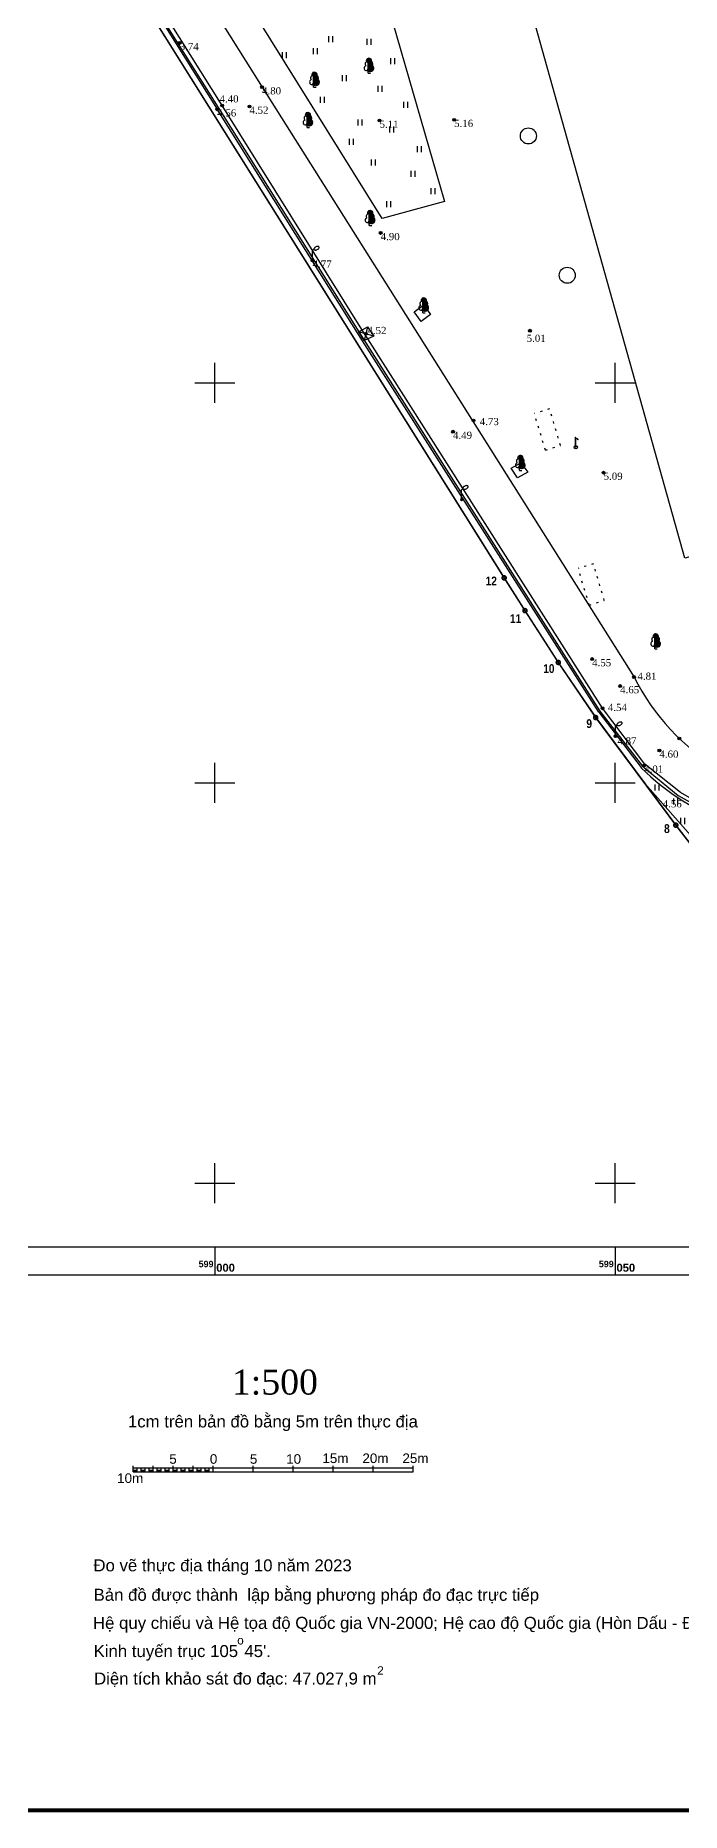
# Model space of a CAD drawing. Header units: millimetres. Extents: x 598805 to 599364, y 1190821 to 1191401.
# Drawn here: x 598977.6 to 599058.3, y 1190821.4 to 1191043.4 of the extents above; entities that cross this region are included whole.
import ezdxf
from ezdxf.enums import TextEntityAlignment as Align

# ---------------------------------------------------------------- set-up
doc = ezdxf.new("R2010")
doc.units = ezdxf.units.MM
doc.header["$PDMODE"] = 32
doc.header["$PDSIZE"] = 0.35
doc.linetypes.add('CHAMCHAM', pattern=[0.48, 0.13, -0.35])
doc.linetypes.add('GACH2', pattern=[3, 2, -1])
for name, color, linetype in [('BE CHIM', 62, 'GACH2'), ('DANDUNG', 7, 'Continuous'), ('diem', 2, 'Continuous'), ('Docao', 22, 'Continuous'), ('dtich', 3, 'Continuous'), ('DUONG NHUA', 221, 'Continuous'), ('GHICHU', 2, 'Continuous'), ('hl', 5, 'Continuous'), ('K_THUCVAT', 3, 'Continuous'), ('KHUNG BAN DO', 5, 'Continuous'), ('KTN', 7, 'Continuous'), ('MUONG DAT', 170, 'MUONG_DAT'), ('NHA KIEN CO', 1, 'Continuous'), ('NUT', 2, 'Continuous'), ('RANH THUC VAT', 3, 'RANH_THUC_VAT'), ('TUONG XAY', 51, 'TUONG_XAY_GACH_DA_NTL_THUAN_1')]:
    doc.layers.add(name, color=color, linetype=linetype)
doc.styles.add('Arial', font='arialbd_1.ttf')
doc.styles.add('HELVETICA', font='arial_1.ttf')
doc.styles.add('TIMES', font='times_1.ttf')
doc.styles.add('TIMESNEWROMAN', font='times_1.ttf', dxfattribs={"width": 0.9})
doc.styles.add('TXT', font='VNARIAL_0.TTF')
doc.styles.add('VHELVCB', font='VNI-Helve-Condense-Bold_0.TTF')
doc.linetypes.add('MUONG_DAT', pattern='A,0.75,[130,ltypeshp.shx,S=0.25,R=0,X=0,Y=0.25],0.75', length=1.5)
doc.linetypes.add('RANH_THUC_VAT', pattern='A,0,[133,ltypeshp.shx,S=0.1,R=0,X=-0.1,Y=0],-1.2', length=1.2)
doc.linetypes.add('TUONG_XAY_GACH_DA_NTL_THUAN_1', pattern='A,0.85,[130,ltypeshp.shx,S=0.25,R=0,X=0,Y=0.25],0.2,[130,ltypeshp.shx,S=0.25,R=0,X=0,Y=0.25],0.1,[130,ltypeshp.shx,S=0.1,R=90,X=-0.2,Y=0.5],0.85', length=2)

# ---------------------------------------------------------------- blocks, each defined once
blk = doc.blocks.new('CAY LA RONG LON')
for p, q in [((-0.92, 1.6), (-1, 1.39)), ((-1, 1.39), (-0.99, 1.14)), ((-0.99, 1.14), (-0.92, 0.93)), ((-0.8, 1.71), (-0.92, 1.6)), ((-0.92, 0.93), (-0.79, 0.77)), ((-0.69, 1.79), (-0.8, 1.71)), ((-0.79, 0.77), (-0.59, 0.7)), ((-0.71, 2.57), (-0.77, 2.36)), ((-0.77, 2.36), (-0.77, 2.22)), ((-0.77, 2.22), (-0.68, 2)), ((-0.64, 2.66), (-0.71, 2.57)), ((-0.59, 1.84), (-0.69, 1.79)), ((-0.68, 2), (-0.59, 1.84)), ((-0.44, 2.81), (-0.64, 2.66)), ((-0.59, 0.7), (-0.36, 0.69)), ((-0.43, 3.26), (-0.46, 3.16)), ((-0.46, 3.16), (-0.43, 3.03)), ((-0.26, 2.87), (-0.44, 2.81)), ((-0.38, 3.35), (-0.43, 3.26)), ((-0.43, 3.03), (-0.36, 2.94)), ((-0.28, 3.42), (-0.38, 3.35)), ((-0.36, 2.94), (-0.26, 2.87)), ((-0.36, 0.69), (-0.18, 0.77)), ((-0.15, 3.48), (-0.28, 3.42)), ((-0.18, 0.77), (0, 0.85)), ((0, 3.5), (-0.15, 3.48)), ((0, 0), (0, 3.5)), ((0, 0), (0, 3.5)), ((0, 3.5), (0.15, 3.48)), ((0.18, 0.77), (0, 0.85)), ((0, 0), (0.6, 0)), ((0.15, 3.48), (0.28, 3.42)), ((0.36, 0.69), (0.18, 0.77)), ((0.36, 2.94), (0.26, 2.87)), ((0.26, 2.87), (0.44, 2.81)), ((0.28, 3.42), (0.38, 3.35)), ((0.43, 3.03), (0.36, 2.94)), ((0.59, 0.7), (0.36, 0.69)), ((0.38, 3.35), (0.43, 3.26)), ((0.43, 3.26), (0.46, 3.16)), ((0.46, 3.16), (0.43, 3.03)), ((0.44, 2.81), (0.64, 2.66)), ((0.68, 2), (0.59, 1.84)), ((0.59, 1.84), (0.69, 1.79)), ((0.79, 0.77), (0.59, 0.7)), ((0.64, 2.66), (0.71, 2.57)), ((0.77, 2.22), (0.68, 2)), ((0.69, 1.79), (0.8, 1.71)), ((0.71, 2.57), (0.77, 2.36)), ((0.77, 2.36), (0.77, 2.22)), ((0.92, 0.93), (0.79, 0.77)), ((0.8, 1.71), (0.92, 1.6)), ((0.92, 1.6), (1, 1.39)), ((0.99, 1.14), (0.92, 0.93)), ((1, 1.39), (0.99, 1.14))]:
    blk.add_line(p, q)
at = {"color": 0}
for p, q in [((0, 3.46), (0.03, 3.5)), ((0, 3.34), (0.14, 3.48)), ((0.43, 3.03), (0, 3.46)), ((0, 3.22), (0.23, 3.44)), ((0, 3.09), (0.31, 3.4)), ((0, 2.97), (0.38, 3.35)), ((0.38, 2.96), (0, 3.34)), ((0, 2.85), (0.42, 3.27)), ((0.31, 2.91), (0, 3.22)), ((0, 2.72), (0.45, 3.17)), ((0.77, 2.32), (0, 3.09)), ((0.77, 2.2), (0, 2.97)), ((0, 2.6), (0.27, 2.87)), ((0.73, 2.12), (0, 2.85)), ((0, 2.47), (0.36, 2.84)), ((0, 2.35), (0.45, 2.8)), ((0, 2.23), (0.52, 2.75)), ((0.69, 2.03), (0, 2.72)), ((0, 2.1), (0.59, 2.7)), ((0, 1.98), (0.66, 2.64)), ((0.65, 1.95), (0, 2.6)), ((0, 1.86), (0.71, 2.56)), ((0, 1.73), (0.74, 2.47)), ((0.61, 1.87), (0, 2.47)), ((0, 1.61), (0.77, 2.38)), ((1, 1.35), (0, 2.35)), ((0, 1.48), (0.77, 2.26)), ((0.99, 1.24), (0, 2.23)), ((0.98, 1.12), (0, 2.1)), ((0, 1.36), (0.71, 2.07)), ((0.95, 1.03), (0, 1.98)), ((0.92, 0.93), (0, 1.86)), ((0, 1.24), (0.6, 1.84)), ((0, 1.11), (0.68, 1.79)), ((0, 0.99), (0.75, 1.74)), ((0.87, 0.86), (0, 1.73)), ((0, 0.87), (0.82, 1.69)), ((0.81, 0.8), (0, 1.61)), ((0.73, 0.75), (0, 1.48)), ((0.64, 0.72), (0, 1.36)), ((0.54, 0.7), (0, 1.24)), ((0.42, 0.69), (0, 1.11)), ((0.25, 0.74), (0, 0.99)), ((0.03, 0.83), (0, 0.87)), ((0.07, 0.82), (0.89, 1.63)), ((0.45, 3.14), (0.1, 3.49)), ((0.16, 0.78), (0.94, 1.56)), ((0.24, 0.74), (0.97, 1.47)), ((0.3, 2.9), (0.42, 3.02)), ((0.39, 3.32), (0.33, 3.38)), ((0.33, 0.7), (1, 1.37)), ((0.73, 2.48), (0.39, 2.82)), ((0.45, 0.69), (0.99, 1.24)), ((0.58, 0.7), (0.97, 1.1)), ((0.95, 1.53), (0.68, 1.79)), ((0.76, 0.76), (0.88, 0.88))]:
    blk.add_line(p, q, dxfattribs=at)
for p in [(0.15, 3.48), (0.18, 0.77), (0.26, 2.87), (0.28, 3.42), (0.36, 2.94), (0.36, 0.69), (0.38, 3.35), (0.43, 3.26), (0.43, 3.03), (0.44, 2.81), (0.46, 3.16), (0.59, 1.84), (0.59, 0.7), (0.64, 2.66), (0.68, 2), (0.69, 1.79), (0.71, 2.57), (0.77, 2.36), (0.77, 2.22), (0.79, 0.77), (0.8, 1.71), (0.92, 1.6), (0.92, 0.93), (0.99, 1.14), (1, 1.39)]:
    blk.add_point(p)
at = {"layer": 'NUT', "style": 'TIMESNEWROMAN', "width": 0.9}
blk.add_attdef('DK', text='', height=1.5, dxfattribs=at).set_placement((0.05, -2.63), align=Align.CENTER)
blk = doc.blocks.new('VCOTDEN')
blk.add_line((0, 0), (0, 2.43))
at = {"const_width": 0.371}
blk.add_lwpolyline([(-0.19, 0, 1), (0.19, 0, 1)], format="xyb", close=True, dxfattribs=at)
at = {"flags": 128}
blk.add_lwpolyline([(0, 2.43), (0.04, 2.54), (0.12, 2.65), (0.23, 2.73), (0.35, 2.77)], dxfattribs=at)
blk.add_lwpolyline([(1.62, 3.36, 0.165067), (1.53, 3.46, 0.105723), (1.32, 3.52, 0.068875), (1.1, 3.5, 0.055065), (0.83, 3.41, 0.055065), (0.58, 3.26, 0.068875), (0.43, 3.1, 0.105723), (0.34, 2.91, 0.165067), (0.35, 2.77, 0.165067), (0.45, 2.67, 0.105723), (0.65, 2.62, 0.068875), (0.88, 2.63, 0.055065), (1.15, 2.73, 0.055065), (1.39, 2.87, 0.068875), (1.55, 3.04, 0.105723), (1.64, 3.23, 0.165067)], format="xyb", close=True, dxfattribs=at)
blk = doc.blocks.new('COTHAP')
at = {"layer": 'K_THUCVAT'}
for points in [[(603950.27, 1193196.2), (603950.27, 1193195.45)], [(603950.77, 1193196.2), (603950.77, 1193195.45)]]:
    blk.add_lwpolyline(points, dxfattribs=at)

msp = doc.modelspace()

# ---------------------------------------------------------------- linework, layer by layer
at = {"color": 1}
for p, q in [((598982.83, 1191060.69), (599036.14, 1190975.61)), ((599036.14, 1190975.61), (599038.74, 1190971.52)), ((599038.74, 1190971.52), (599042.9, 1190965.05)), ((599042.9, 1190965.05), (599047.57, 1190958.16)), ((599047.57, 1190958.16), (599057.58, 1190944.71)), ((599057.58, 1190944.71), (599062.68, 1190938.13))]:
    msp.add_line(p, q, dxfattribs=at)
at = {"color": 7, "linetype": 'Continuous'}
for p, q in [((598989.78, 1190863.92), (598989.78, 1190864.67)), ((598989.78, 1190864.42), (599024.78, 1190864.42)), ((598989.78, 1190863.92), (598989.78, 1190864.42)), ((598989.78, 1190863.92), (599024.78, 1190863.92)), ((598990.28, 1190863.92), (598990.28, 1190864.42)), ((598990.78, 1190863.92), (598990.78, 1190864.42)), ((598991.28, 1190863.92), (598991.28, 1190864.42)), ((598991.78, 1190863.92), (598991.78, 1190864.42)), ((598992.28, 1190863.92), (598992.28, 1190864.67)), ((598992.28, 1190863.92), (598992.28, 1190864.42)), ((598992.78, 1190863.92), (598992.78, 1190864.42)), ((598993.28, 1190863.92), (598993.28, 1190864.42)), ((598993.78, 1190863.92), (598993.78, 1190864.42)), ((598994.28, 1190863.92), (598994.28, 1190864.42)), ((598994.78, 1190863.92), (598994.78, 1190864.67)), ((598994.78, 1190863.92), (598994.78, 1190864.67)), ((598994.78, 1190863.92), (598994.78, 1190864.42)), ((598995.28, 1190863.92), (598995.28, 1190864.42)), ((598995.78, 1190863.92), (598995.78, 1190864.42)), ((598996.28, 1190863.92), (598996.28, 1190864.42)), ((598996.78, 1190863.92), (598996.78, 1190864.42)), ((598997.28, 1190863.92), (598997.28, 1190864.67)), ((598997.28, 1190863.92), (598997.28, 1190864.42)), ((598997.78, 1190863.92), (598997.78, 1190864.42)), ((598998.28, 1190863.92), (598998.28, 1190864.42)), ((598998.78, 1190863.92), (598998.78, 1190864.42)), ((598999.28, 1190863.92), (598999.28, 1190864.42)), ((598999.78, 1190863.92), (598999.78, 1190864.67)), ((598999.78, 1190863.92), (598999.78, 1190864.67)), ((599004.78, 1190863.92), (599004.78, 1190864.67)), ((599009.78, 1190863.92), (599009.78, 1190864.67)), ((599014.78, 1190863.92), (599014.78, 1190864.67)), ((599014.78, 1190863.92), (599014.78, 1190864.67)), ((599019.78, 1190863.92), (599019.78, 1190864.67)), ((599019.78, 1190863.92), (599019.78, 1190864.67)), ((599024.78, 1190863.92), (599024.78, 1190864.67))]:
    msp.add_line(p, q, dxfattribs=at)
at = {"color": 5, "lineweight": 30, "const_width": 0.5}
msp.add_lwpolyline([(598805.58, 1190821.6), (599211.08, 1190821.6), (599211.08, 1191401.1), (598805.58, 1191401.1)], close=True, dxfattribs=at)
for points in [[(598810.5, 1191326.5), (599206.5, 1191326.5), (599206.5, 1190888.5), (598810.5, 1190888.5)], [(598814, 1191323), (599203, 1191323), (599203, 1190892), (598814, 1190892)]]:
    msp.add_lwpolyline(points, close=True)
at = {"color": 7, "linetype": 'Continuous'}
for points in [[(598989.78, 1190863.92), (598989.78, 1190864.17), (598990.28, 1190863.92), (598990.28, 1190864.17)], [(598990.78, 1190863.92), (598990.78, 1190864.17), (598991.28, 1190863.92), (598991.28, 1190864.17)], [(598991.78, 1190863.92), (598991.78, 1190864.17), (598992.28, 1190863.92), (598992.28, 1190864.17)], [(598992.78, 1190863.92), (598992.78, 1190864.17), (598993.28, 1190863.92), (598993.28, 1190864.17)], [(598993.78, 1190863.92), (598993.78, 1190864.17), (598994.28, 1190863.92), (598994.28, 1190864.17)], [(598994.78, 1190863.92), (598994.78, 1190864.17), (598995.28, 1190863.92), (598995.28, 1190864.17)], [(598995.78, 1190863.92), (598995.78, 1190864.17), (598996.28, 1190863.92), (598996.28, 1190864.17)], [(598996.78, 1190863.92), (598996.78, 1190864.17), (598997.28, 1190863.92), (598997.28, 1190864.17)], [(598997.78, 1190863.92), (598997.78, 1190864.17), (598998.28, 1190863.92), (598998.28, 1190864.17)], [(598998.78, 1190863.92), (598998.78, 1190864.17), (598999.28, 1190863.92), (598999.28, 1190864.17)]]:
    msp.add_solid(points, dxfattribs=at)
at = {"layer": 'BE CHIM', "color": 6, "linetype": 'CHAMCHAM', "ltscale": 2}
for p, q in [((599041.3, 1190991.58, 4.84), (599039.91, 1190996.15, 4.84)), ((599046.77, 1190972.21, 4.76), (599045.38, 1190976.79, 4.77))]:
    msp.add_line(p, q, dxfattribs=at)
at = {"layer": 'BE CHIM', "elevation": 4.5}
for points in [[(599017.97, 1191006.36), (599019.06, 1191006.98), (599019.84, 1191005.82), (599018.66, 1191005.26), (599017.97, 1191006.36)], [(599019.84, 1191005.82), (599017.97, 1191006.36)], [(599019.06, 1191006.98), (599018.66, 1191005.26)]]:
    msp.add_lwpolyline(points, dxfattribs=at)
at = {"layer": 'BE CHIM', "color": 6, "linetype": 'CHAMCHAM', "ltscale": 2}
for points, elevation in [([(599043.17, 1190992.15), (599041.82, 1190996.73), (599039.91, 1190996.15)], 4.84), ([(599043.17, 1190992.15), (599041.82, 1190996.73), (599039.91, 1190996.15)], 4.84), ([(599041.3, 1190991.58), (599043.17, 1190992.15)], 4.84), ([(599041.3, 1190991.58), (599043.17, 1190992.15)], 4.84), ([(599048.65, 1190972.78), (599047.3, 1190977.37), (599045.38, 1190976.79)], 4.77), ([(599048.65, 1190972.78), (599047.3, 1190977.37), (599045.38, 1190976.79)], 4.77), ([(599046.77, 1190972.21), (599048.65, 1190972.78)], 4.77), ([(599046.77, 1190972.21), (599048.65, 1190972.78)], 4.77)]:
    msp.add_lwpolyline(points, dxfattribs=dict(at, elevation=elevation))
at = {"layer": 'diem'}
for p in [(598995.6, 1191042.45, 3.74), (599005.89, 1191036.92, 4.8), (599000.29, 1191034.16, 4.56), (599000.9, 1191034.64, 4.4), (599004.32, 1191034.5), (599020.57, 1191032.75, 5.11), (599029.89, 1191032.85, 5.16), (599020.71, 1191018.71, 4.9), (599012.21, 1191015.27, 4.77), (599018.85, 1191006.1, 4.52), (599039.36, 1191006.5, 5.16), (599029.75, 1190993.88, 4.49), (599032.31, 1190995.26, 4.72), (599048.56, 1190988.76, 5.16), (599047.13, 1190965.47, 4.55), (599052.36, 1190963.22, 4.8), (599050.63, 1190962.1, 4.65), (599048.43, 1190959.32, 4.54), (599050.06, 1190955.84, 4.87), (599055.53, 1190954.04, 4.59), (599058.02, 1190955.55, 4.81), (599053.63, 1190952.17, 4.01)]:
    msp.add_point(p, dxfattribs=at)
at = {"layer": 'Docao', "color": 0}
for points in [[(599045.05, 1190991.94), (599045.05, 1190993.19)], [(599045.05, 1190993.19), (599045.1, 1190993.19)], [(599045.05, 1190991.94), (599045.1, 1190991.94)], [(599045.1, 1190993.09), (599045.1, 1190993.19)], [(599045.1, 1190993.09), (599045.27, 1190993.03), (599045.38, 1190992.89)], [(599045.1, 1190991.94), (599045.1, 1190993.05)], [(599045.1, 1190993.05), (599045.24, 1190992.99), (599045.34, 1190992.86), (599045.38, 1190992.89)]]:
    msp.add_lwpolyline(points, dxfattribs=at)
msp.add_circle((599045.08, 1190991.94), 0.2, dxfattribs=at)
at = {"layer": 'dtich', "color": 1, "const_width": 0.2}
msp.add_lwpolyline([(598982.83, 1191060.69), (599036.14, 1190975.61), (599038.74, 1190971.52), (599042.9, 1190965.05), (599047.57, 1190958.16), (599057.58, 1190944.71), (599062.68, 1190938.13), (599170.95, 1190968.46), (599132.13, 1191106.03)], dxfattribs=at)
at = {"layer": 'DUONG NHUA'}
for points, elevation in [([(598982.54, 1191062.76), (598984.7, 1191059.03), (599000.29, 1191034.16)], 4.48), ([(598989.58, 1191062.97), (599005.89, 1191036.92)], 4.63), ([(599005.89, 1191036.92), (599052.36, 1190963.22)], 4.63), ([(599018.44, 1191005.23), (599000.29, 1191034.16)], 4.68), ([(599047.97, 1190958.85), (599018.44, 1191005.23)], 4.75), ([(599047.97, 1190958.85), (599053.27, 1190951.9)], 4.75)]:
    msp.add_lwpolyline(points, dxfattribs=dict(at, elevation=elevation))
for centre, radius, start, end in [((599077.63, 1190975.93, 4.63), 28.29, 206.713, 239.1885), ((599073.62, 1190972.08, 4.7), 28.66, 224.7657, 251.3021)]:
    msp.add_arc(centre, radius, start, end, dxfattribs=at)
at = {"layer": 'GHICHU', "color": 6, "lineweight": 13, "const_width": 0.484, "flags": 128}
for points in [[(599036.03, 1190975.61, 1), (599036.25, 1190975.61, 1)], [(599038.63, 1190971.52, 1), (599038.85, 1190971.52, 1)], [(599042.79, 1190965.05, 1), (599043.01, 1190965.05, 1)], [(599047.46, 1190958.16, 1), (599047.68, 1190958.16, 1)], [(599057.47, 1190944.71, 1), (599057.69, 1190944.71, 1)]]:
    msp.add_lwpolyline(points, format="xyb", close=True, dxfattribs=at)
at = {"layer": 'hl'}
for p, q in [((599000, 1190997.5), (599000, 1191002.5)), ((599050, 1190997.5), (599050, 1191002.5)), ((598997.5, 1191000), (599002.5, 1191000)), ((599047.5, 1191000), (599052.5, 1191000)), ((599000, 1190947.5), (599000, 1190952.5)), ((599050, 1190947.5), (599050, 1190952.5)), ((598997.5, 1190950), (599002.5, 1190950)), ((599047.5, 1190950), (599052.5, 1190950)), ((599000, 1190897.5), (599000, 1190902.5)), ((599050, 1190897.5), (599050, 1190902.5)), ((598997.5, 1190900), (599002.5, 1190900)), ((599047.5, 1190900), (599052.5, 1190900))]:
    msp.add_line(p, q, dxfattribs=at)
at = {"layer": 'KTN'}
for points in [[(599000, 1190892), (599000, 1190888.5)], [(599050, 1190892), (599050, 1190888.5)]]:
    msp.add_lwpolyline(points, dxfattribs=at)
at = {"layer": 'MUONG DAT', "ltscale": 0.5, "elevation": 4.52}
msp.add_lwpolyline([(599063.02, 1190946.03), (599062.95, 1190946.05), (599058.16, 1190948.81), (599053.72, 1190952.34), (599048.43, 1190959.32), (599019.1, 1191005.5), (599018.36, 1191006.63), (599000.9, 1191034.64), (598985.14, 1191059.83), (598983.12, 1191063.06), (598982.17, 1191066.08), (598981.66, 1191065.85), (598982.69, 1191062.91), (598984.85, 1191059.12), (599000.42, 1191034.4), (599017.97, 1191006.36), (599048.07, 1190958.94), (599053.41, 1190952.08), (599057.89, 1190948.41), (599062.93, 1190945.63)], dxfattribs=at)
at = {"layer": 'NHA KIEN CO', "color": 6, "elevation": 5.02}
msp.add_lwpolyline([(599101.84, 1191121.17), (599135.96, 1190999.75), (599058.72, 1190978.06), (599024.67, 1191099.47), (599101.84, 1191121.16)], dxfattribs=at)
at = {"layer": 'NHA KIEN CO', "color": 6}
for centre in [(599039.16, 1191030.83, 7.13), (599044.02, 1191013.42, 7.26)]:
    msp.add_circle(centre, 1, dxfattribs=at)
at = {"layer": 'RANH THUC VAT', "ltscale": 0.5}
for points, elevation in [([(599005.2, 1191045.72), (599020.79, 1191050.06), (599028.68, 1191022.63), (599020.91, 1191020.52), (599005.2, 1191045.72)], 4.93), ([(599024.9, 1191008.85), (599026.12, 1191009.72), (599026.94, 1191008.52), (599025.76, 1191007.65), (599024.9, 1191008.85)], 4.95), ([(599039.08, 1190988.83), (599037.79, 1190988.11), (599037.01, 1190989.32), (599038.23, 1190989.99), (599039.08, 1190988.83)], 4.93)]:
    msp.add_lwpolyline(points, dxfattribs=dict(at, elevation=elevation))
at = {"layer": 'TUONG XAY'}
msp.add_lwpolyline([(598982.83, 1191060.69), (599036.14, 1190975.6), (599038.74, 1190971.51), (599042.9, 1190965.05), (599047.57, 1190958.16), (599053.74, 1190949.87), (599063.81, 1190938.45), (599136.79, 1190958.89)], dxfattribs=at)

# ---------------------------------------------------------------- block references
at = {"layer": 'BE CHIM', "color": 6, "linetype": 'ByBlock'}
for p in [(-4936.07, -2152.91), (-4931.29, -2153.24), (-4941.85, -2154.9, 4.93), (-4937.99, -2154.39), (-4928.33, -2155.63), (-4934.38, -2157.76), (-4929.92, -2159.12), (-4937.1, -2160.48), (-4926.72, -2161.09), (-4932.42, -2163.31), (-4928.45, -2164.18), (-4933.48, -2165.72), (-4925.01, -2166.66), (-4930.73, -2168.32), (-4925.78, -2169.74), (-4928.83, -2173.52), (-4923.31, -2171.91), (-4895.3, -2246.41), (-4892.98, -2248.14), (-4892.09, -2250.59)]:
    msp.add_blockref('COTHAP', p, dxfattribs=at)
at = {"layer": 'DANDUNG', "xscale": 0.5, "yscale": 0.5, "zscale": 0.5}
for p in [(599012.21, 1191015.27, 4.77), (599030.82, 1190985.38, 4.87), (599050.06, 1190955.84, 4.87)]:
    msp.add_blockref('VCOTDEN', p, dxfattribs=at)
at = {"layer": 'K_THUCVAT', "xscale": 0.5, "yscale": 0.5, "zscale": 0.5}
for p in [(599019.14, 1191038.66, 7.04), (599012.34, 1191036.93, 6.89), (599011.52, 1191031.88, 5.43), (599019.29, 1191019.66, 4.9), (599025.99, 1191008.73), (599038.05, 1190989.05), (599054.96, 1190966.75, 6.94)]:
    msp.add_blockref('CAY LA RONG LON', p, dxfattribs=at)

# ---------------------------------------------------------------- texts
at = {"color": 7, "linetype": 'Continuous', "style": 'TXT'}
for s, p in [('5', (598994.77, 1190864.92)), ('0', (598999.84, 1190864.92)), ('5', (599004.84, 1190864.92)), ('10', (599009.84, 1190864.92)), ('15m', (599015.06, 1190865.01)), ('20m', (599020.06, 1190865.01)), ('25m', (599025.06, 1190865.01)), ('10m', (598989.42, 1190862.52))]:
    msp.add_text(s, height=1.2, dxfattribs=at).set_placement(p, align=Align.CENTER)
at = {"layer": 'Docao', "color": 0, "style": 'TIMES'}
for s, p in [('3.74', (598995.6, 1191042.45, 3.74)), ('4.40', (599000.58, 1191035.92, 4.4)), ('4.80', (599005.89, 1191036.92, 4.8)), ('4.56', (599000.29, 1191034.16, 4.56)), ('4.52', (599004.32, 1191034.5)), ('5.11', (599020.57, 1191032.75, 5.11)), ('5.16', (599029.89, 1191032.85, 5.16)), ('4.90', (599020.71, 1191018.71, 4.9)), ('4.77', (599012.21, 1191015.27, 4.77)), ('4.52', (599019.06, 1191006.98, 4.52)), ('5.01', (599038.95, 1191006, 10.32)), ('4.49', (599029.75, 1190993.88, 4.49)), ('4.73', (599033.09, 1190995.6)), ('5.09', (599048.56, 1190988.76, 5.16)), ('4.55', (599047.13, 1190965.47, 4.55)), ('4.81', (599052.79, 1190963.78, 4.8)), ('4.65', (599050.63, 1190962.1, 4.65)), ('4.54', (599049.09, 1190959.88, 4.54)), ('4.87', (599050.29, 1190955.7, 4.87)), ('4.60', (599055.53, 1190954.04, 4.59)), ('4.01', (599053.63, 1190952.17, 4.01)), ('4.56', (599055.95, 1190947.84, 4.56))]:
    msp.add_text(s, height=0.9, dxfattribs=at).set_placement(p, align=Align.TOP_LEFT)
at = {"layer": 'GHICHU', "color": 6, "ltscale": 0.2, "style": 'VHELVCB'}
for s, p in [('12', (599034.53, 1190975.23)), ('11', (599037.56, 1190970.52)), ('10', (599041.72, 1190964.28)), ('9', (599046.76, 1190957.4)), ('8', (599056.47, 1190944.28))]:
    msp.add_text(s, height=1.1, dxfattribs=at).set_placement(p, align=Align.MIDDLE)
at = {"layer": 'hl', "style": 'Arial'}
for p in [(598999.83, 1190889.48), (599049.83, 1190889.48)]:
    msp.add_text('599', height=0.8, dxfattribs=at).set_placement(p, align=Align.RIGHT)
for s, p in [('000', (599000.17, 1190888.92)), ('050', (599050.17, 1190888.92))]:
    msp.add_text(s, height=1, dxfattribs=at).set_placement(p)
at = {"layer": 'KHUNG BAN DO', "color": 7}
for s, height, style, p in [('1:500', 3.125, 'TIMES', (599007.5, 1190872.63)), ('1cm trên bản đồ bằng 5m trên thực địa', 1.5, 'HELVETICA', (599007.25, 1190869.01))]:
    msp.add_text(s, height=height, dxfattribs=dict(at, style=style)).set_placement(p, align=Align.BOTTOM_CENTER)
at = {"layer": 'KHUNG BAN DO', "color": 7, "style": 'HELVETICA'}
msp.add_text('Đo vẽ thực địa tháng 10 năm 2023', height=1.5, dxfattribs=at).set_placement((598984.83, 1190851.48))
at = {"layer": 'KHUNG BAN DO', "color": 7, "linetype": 'ByBlock', "style": 'HELVETICA'}
for s, height, p in [('Bản đồ được thành  lập bằng phương pháp đo đạc trực tiếp', 1.5, (598984.85, 1190847.8)), ('Hệ quy chiếu và Hệ tọa độ Quốc gia VN-2000; Hệ cao độ Quốc gia (Hòn Dấu - Đồ Sơn - Hải Phòng);', 1.5, (598984.77, 1190844.29)), ('o', 1.05, (599002.79, 1190842.34)), ('Kinh tuyến trục 105', 1.5, (598984.85, 1190840.77)), ("45'.", 1.5, (599003.69, 1190840.77)), ('Diện tích khảo sát đo đạc: 47.027,9 m', 1.5, (598984.91, 1190837.34)), ('2', 1.05, (599020.28, 1190838.57))]:
    msp.add_text(s, height=height, dxfattribs=at).set_placement(p)

doc.saveas('drawing.dxf')
